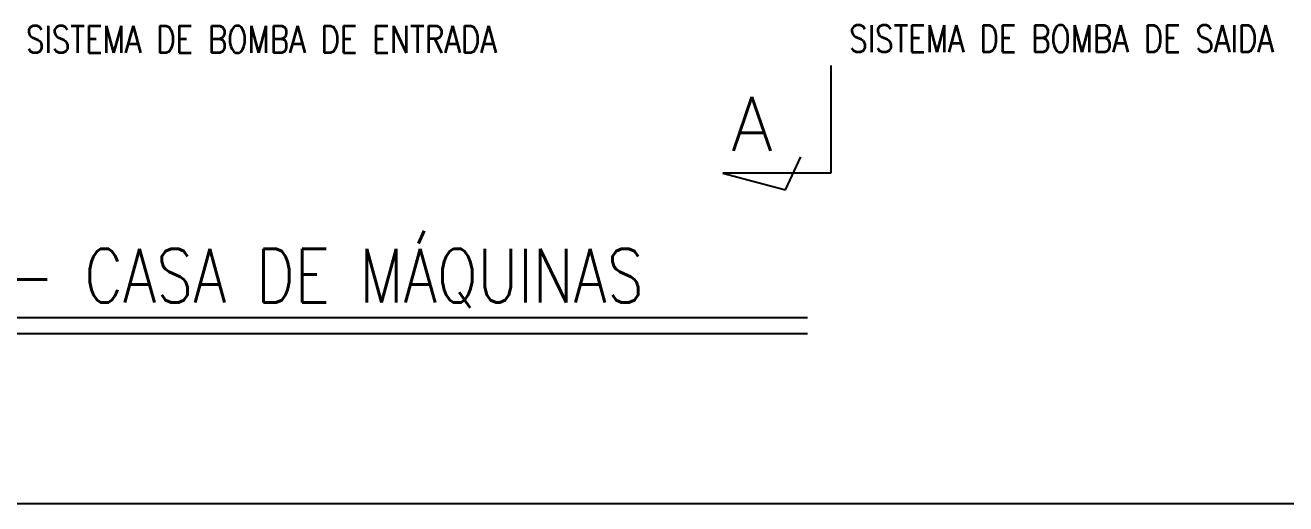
# Model space of a CAD drawing. Header units: millimetres. Extents: x -312439 to 477422, y -331570 to 212570.
# Drawn here: x 343406 to 349257, y 195324 to 197548 of the extents above; entities that cross this region are included whole.
import ezdxf
from ezdxf.enums import TextEntityAlignment as Align

# ---------------------------------------------------------------- set-up
doc = ezdxf.new("R2010")
doc.units = ezdxf.units.MM
for name, color, linetype in [('1', 7, 'Continuous'), ('2', 2, 'Continuous'), ('ARCONDTEXTO', 4, 'Continuous')]:
    doc.layers.add(name, color=color, linetype=linetype)
doc.styles.add('ROMANS', font='romans.shx', dxfattribs={"height": 187.5})

msp = doc.modelspace()

# ---------------------------------------------------------------- linework, layer by layer
at = {"color": 1, "linetype": 'Continuous', "extrusion": (0, 1, 0)}
msp.add_line((353216.986, 195323.86, 0), (341758.512, 195323.86, 0), dxfattribs=at)
at = {"layer": '1', "color": 1}
msp.add_line((341387.492, 196115.346, 0), (347037.236, 196115.346, 0), dxfattribs=at)
at = {"layer": '2', "color": 2, "linetype": 'Continuous'}
for p, q in [((347144.904, 197360.553, 0), (347144.904, 196860.553, 0)), ((346934.682, 196782.907, 0), (347005.862, 196935.553, 0)), ((346644.904, 196860.553, 0), (346934.682, 196782.907, 0)), ((347144.904, 196860.553, 0), (346644.904, 196860.553, 0))]:
    msp.add_line(p, q, dxfattribs=at)
at = {"layer": '2', "color": 2}
msp.add_line((341387.492, 196190.346, 0), (347037.236, 196190.346, 0), dxfattribs=at)

# ---------------------------------------------------------------- texts
at = {"layer": '2', "color": 2, "style": 'ROMANS'}
msp.add_text('A', height=250, dxfattribs=at).set_placement((346683.132, 197089.874, 0), align=Align.MIDDLE_LEFT)
at = {"layer": '2', "color": 2, "style": 'ROMANS', "width": 0.8}
msp.add_text('PLANTA BAIXA - CASA DE MÁQUINAS', height=250, dxfattribs=at).set_placement((341356.977, 196384.048, 0), align=Align.MIDDLE_LEFT)
at = {"layer": 'ARCONDTEXTO', "linetype": 'Continuous', "lineweight": -3, "style": 'ROMANS', "width": 0.8}
for s, p in [('SISTEMA DE BOMBA DE ENTRADA', (343409.119, 197419.863, 0)), ('SISTEMA DE BOMBA DE SAIDA', (347230.703, 197423.039, 0))]:
    msp.add_text(s, height=125, dxfattribs=at).set_placement(p)

doc.saveas('drawing.dxf')
